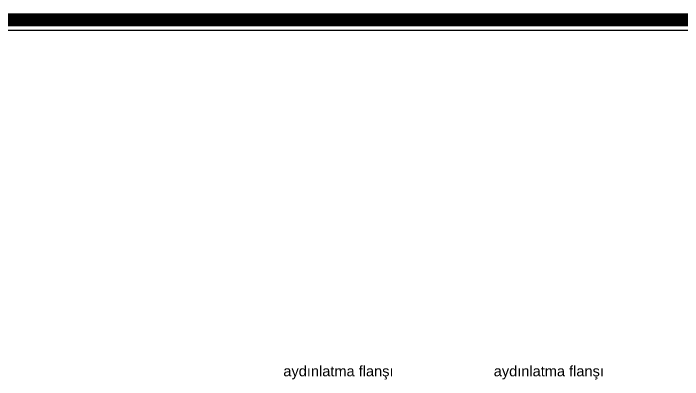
# Model space of a CAD drawing. Header units: millimetres. Extents: x 54215 to 67697, y 23496 to 56611.
# Drawn here: x 59624.1 to 60008.9, y 31196.1 to 31407.1 of the extents above; entities that cross this region are included whole.
import ezdxf

# ---------------------------------------------------------------- set-up
doc = ezdxf.new("R2010")
doc.units = ezdxf.units.MM
doc.layers.add('no3_lejand', color=255, linetype='Continuous', lineweight=13)
doc.layers.add('no3_yazı duvar', color=152, linetype='Continuous', lineweight=0)
doc.styles.get("Standard").update_dxf_attribs({"font": 'arial.ttf'})

msp = doc.modelspace()

# ---------------------------------------------------------------- linework, layer by layer
at = {"layer": 'no3_lejand', "color": 1, "const_width": 7.466}
msp.add_lwpolyline([(60836.991, 30823.333), (58588.765, 30823.333), (58588.765, 31403.333), (60836.991, 31403.333), (60836.991, 31087.714, -0.4142136), (60826.956, 31077.679), (60675.434, 31077.679, 0.4142136), (60671.42, 31073.666), (60671.42, 30976.131, 0.4142136), (60675.434, 30972.117), (60826.956, 30972.117, -0.4142136), (60836.991, 30962.082), (60836.991, 30823.333)], format="xyb", dxfattribs=at)
at = {"layer": 'no3_lejand', "color": 252, "const_width": 0.854}
msp.add_lwpolyline([(60830.97, 31087.714, -0.4142136), (60826.956, 31083.7), (60675.434, 31083.7, 0.4142136), (60665.399, 31073.666), (60665.399, 30976.131, 0.4142136), (60675.434, 30966.096), (60826.956, 30966.096, -0.4142136), (60830.97, 30962.082), (60830.97, 30829.354), (58594.786, 30829.354), (58594.786, 31397.313), (60830.97, 31397.313), (60830.97, 31087.714)], format="xyb", dxfattribs=at)

# ---------------------------------------------------------------- texts
at = {"layer": 'no3_yazı duvar', "char_height": 6, "width": 108.02303, "attachment_point": 3}
for insert in [(59842.681, 31204.045), (59963.681, 31204.045)]:
    msp.add_mtext('aydınlatma flanşı', dxfattribs=dict(at, insert=insert))

doc.saveas('drawing.dxf')
